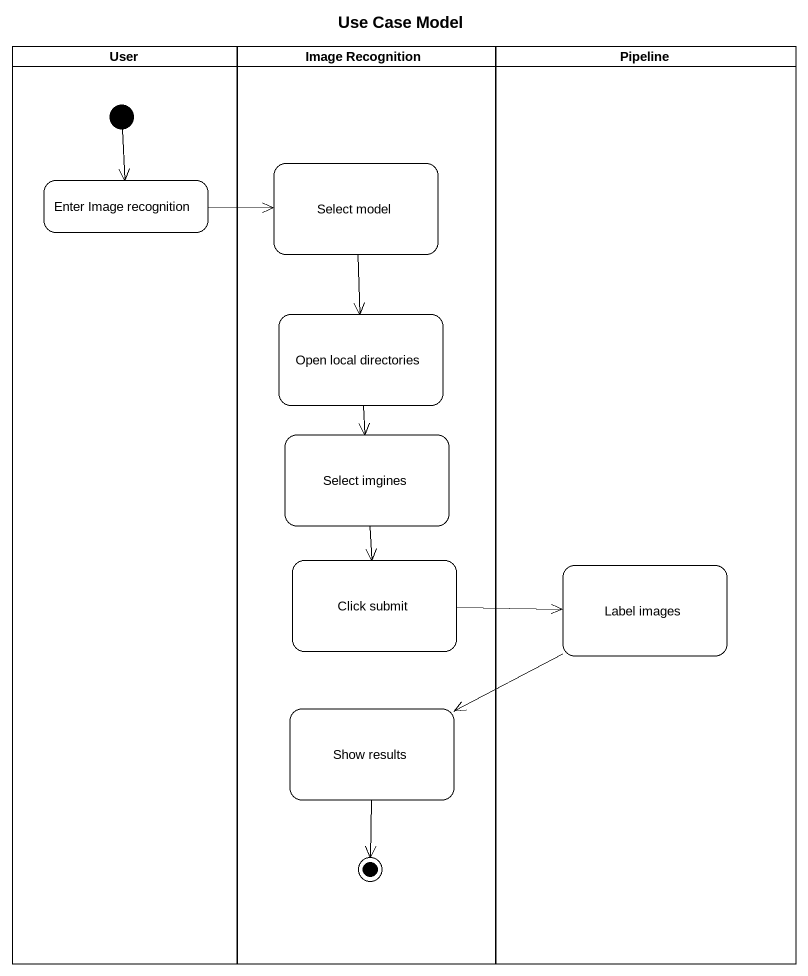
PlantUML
@startuml
title Use Case Model
hide empty description
state User <<partition>> {
  state "Enter Image recognition" as Enter_Image_recognition
  [*] --> Enter_Image_recognition
}
state "Image Recognition" as Image_Recognition <<partition>> {
  state "Select model" as Select_model
  state "Open local directories" as Open_local_directories
  state "Select imgines" as Select_imgines
  state "Click submit" as Click_submit
  state "Show results" as Show_results
  Show_results --> [*]
}
state Pipeline <<partition>> {
  state "Label images" as Label_images
}
Enter_Image_recognition -right-> Select_model
Select_model --> Open_local_directories
Open_local_directories --> Select_imgines
Select_imgines --> Click_submit
Click_submit -right-> Label_images
Label_images -left-> Show_results
@enduml
